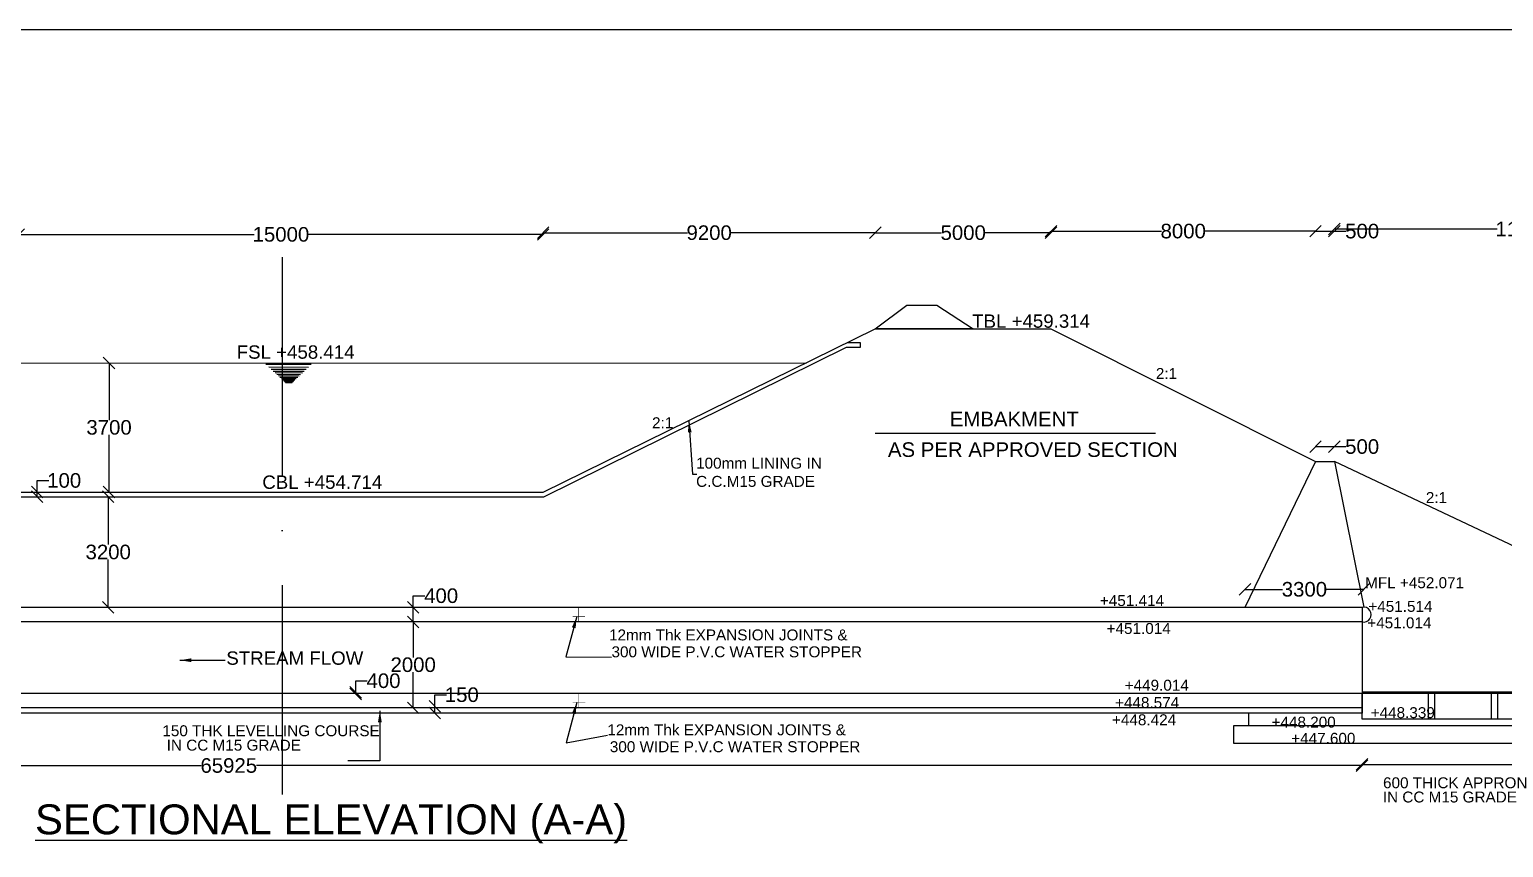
# Model space of a CAD drawing. Header units: millimetres. Extents: x 5124 to 6568637, y 2311 to 91879094.
# Drawn here: x 3861113 to 3873240, y 45948121 to 45954857 of the extents above; entities that cross this region are included whole.
import ezdxf

# ---------------------------------------------------------------- set-up
doc = ezdxf.new("R2010")
doc.units = ezdxf.units.MM
doc.header["$MEASUREMENT"] = 0
doc.linetypes.add('ACAD_ISO10W100', pattern=[18, 12, -3, 0, -3])
for name, color, linetype in [('DIMENSION', 7, 'Continuous'), ('DRAWING', 7, 'Continuous'), ('TEXT', 7, 'Continuous')]:
    doc.layers.add(name, color=color, linetype=linetype)
doc.styles.get("Standard").update_dxf_attribs({"font": 'arial.ttf', "height": 120})
doc.dimstyles.get("Standard").update_dxf_attribs({"dimtxt": 200, "dimasz": 110, "dimexe": 0.18, "dimexo": 0.0625, "dimgap": 0.09, "dimtad": 0, "dimtih": 1, "dimtoh": 1, "dimdec": 0, "dimzin": 0, "dimdsep": 46, "dimtxsty": 'Standard', "dimblk": 'OBLIQUE', "dimcen": 0.09, "dimse1": 1, "dimse2": 1, "dimadec": 0, "dimazin": 0, "dimtfac": 1, "dimtdec": 0, "dimtofl": 0, "dimtmove": 0, "dimatfit": 3, "dimfxl": 1, "dimtolj": 1, "dimtzin": 0, "dimarcsym": 0})

# ---------------------------------------------------------------- blocks, each defined once
blk = doc.blocks.new('_Oblique')
at = {"color": 0, "linetype": 'ByBlock', "lineweight": -2}
blk.add_line((-0.5, -0.5), (0.5, 0.5), dxfattribs=at)
blk = doc.blocks.new('*D139')
at = {"layer": 'Defpoints', "color": 0, "linetype": 'Continuous', "transparency": 16777216}
for p in [(3865339, 45953169), (3861025, 45951048), (3865339, 45951048)]:
    blk.add_point(p, dxfattribs=at)
at = {"layer": 'DIMENSION', "color": 0, "linetype": 'Continuous', "lineweight": -2, "transparency": 16777216}
for p, q in [((3861025, 45953169), (3862962, 45953169)), ((3865339, 45953169), (3863402, 45953169))]:
    blk.add_line(p, q, dxfattribs=at)
at = {"layer": 'DIMENSION', "color": 0, "linetype": 'Continuous', "lineweight": -2, "transparency": 16777216, "xscale": 95, "yscale": 95, "zscale": 95, "rotation": 180}
blk.add_blockref('_Oblique', (3861025, 45953169), dxfattribs=at)
at = {"layer": 'DIMENSION', "color": 0, "linetype": 'Continuous', "lineweight": -2, "transparency": 16777216, "xscale": 95, "yscale": 95, "zscale": 95}
blk.add_blockref('_Oblique', (3865339, 45953169), dxfattribs=at)
at = {"layer": 'DIMENSION', "color": 0, "linetype": 'Continuous', "transparency": 16777216, "insert": (3863182, 45953169), "char_height": 120, "attachment_point": 5}
blk.add_mtext('\\A1;15000', dxfattribs=at)
blk = doc.blocks.new('*D140')
at = {"layer": 'Defpoints', "color": 0, "linetype": 'Continuous', "transparency": 16777216}
for p in [(3868072, 45953183), (3868072, 45952391), (3865339, 45951048)]:
    blk.add_point(p, dxfattribs=at)
at = {"layer": 'DIMENSION', "color": 0, "linetype": 'Continuous', "lineweight": -2, "transparency": 16777216}
for p, q in [((3865339, 45953183), (3866526, 45953183)), ((3868072, 45953183), (3866884, 45953183))]:
    blk.add_line(p, q, dxfattribs=at)
at = {"layer": 'DIMENSION', "color": 0, "linetype": 'Continuous', "lineweight": -2, "transparency": 16777216, "xscale": 95, "yscale": 95, "zscale": 95, "rotation": 180}
blk.add_blockref('_Oblique', (3865339, 45953183), dxfattribs=at)
at = {"layer": 'DIMENSION', "color": 0, "linetype": 'Continuous', "lineweight": -2, "transparency": 16777216, "xscale": 95, "yscale": 95, "zscale": 95}
blk.add_blockref('_Oblique', (3868072, 45953183), dxfattribs=at)
at = {"layer": 'DIMENSION', "color": 0, "linetype": 'Continuous', "transparency": 16777216, "insert": (3866705, 45953183), "char_height": 120, "attachment_point": 5}
blk.add_mtext('\\A1;9200', dxfattribs=at)
blk = doc.blocks.new('*D141')
at = {"layer": 'Defpoints', "color": 0, "linetype": 'Continuous', "transparency": 16777216}
for p in [(3869517, 45953183), (3868072, 45952391), (3869517, 45952391)]:
    blk.add_point(p, dxfattribs=at)
at = {"layer": 'DIMENSION', "color": 0, "linetype": 'Continuous', "lineweight": -2, "transparency": 16777216}
for p, q in [((3868072, 45953183), (3868615, 45953183)), ((3869517, 45953183), (3868974, 45953183))]:
    blk.add_line(p, q, dxfattribs=at)
at = {"layer": 'DIMENSION', "color": 0, "linetype": 'Continuous', "lineweight": -2, "transparency": 16777216, "xscale": 95, "yscale": 95, "zscale": 95, "rotation": 180}
blk.add_blockref('_Oblique', (3868072, 45953183), dxfattribs=at)
at = {"layer": 'DIMENSION', "color": 0, "linetype": 'Continuous', "lineweight": -2, "transparency": 16777216, "xscale": 95, "yscale": 95, "zscale": 95}
blk.add_blockref('_Oblique', (3869517, 45953183), dxfattribs=at)
at = {"layer": 'DIMENSION', "color": 0, "linetype": 'Continuous', "transparency": 16777216, "insert": (3868795, 45953183), "char_height": 120, "attachment_point": 5}
blk.add_mtext('\\A1;5000', dxfattribs=at)
blk = doc.blocks.new('*D142')
at = {"layer": 'Defpoints', "color": 0, "linetype": 'Continuous', "transparency": 16777216}
for p in [(3871693, 45953196), (3869517, 45952391), (3871693, 45951301)]:
    blk.add_point(p, dxfattribs=at)
at = {"layer": 'DIMENSION', "color": 0, "linetype": 'Continuous', "lineweight": -2, "transparency": 16777216}
for p, q in [((3869517, 45953196), (3870426, 45953196)), ((3871693, 45953196), (3870784, 45953196))]:
    blk.add_line(p, q, dxfattribs=at)
at = {"layer": 'DIMENSION', "color": 0, "linetype": 'Continuous', "lineweight": -2, "transparency": 16777216, "xscale": 95, "yscale": 95, "zscale": 95, "rotation": 180}
blk.add_blockref('_Oblique', (3869517, 45953196), dxfattribs=at)
at = {"layer": 'DIMENSION', "color": 0, "linetype": 'Continuous', "lineweight": -2, "transparency": 16777216, "xscale": 95, "yscale": 95, "zscale": 95}
blk.add_blockref('_Oblique', (3871693, 45953196), dxfattribs=at)
at = {"layer": 'DIMENSION', "color": 0, "linetype": 'Continuous', "transparency": 16777216, "insert": (3870605, 45953196), "char_height": 120, "attachment_point": 5}
blk.add_mtext('\\A1;8000', dxfattribs=at)
blk = doc.blocks.new('*D143')
at = {"layer": 'Defpoints', "color": 0, "linetype": 'Continuous', "transparency": 16777216}
for p in [(3871849, 45951422), (3871693, 45951301), (3871849, 45951301)]:
    blk.add_point(p, dxfattribs=at)
at = {"layer": 'DIMENSION', "color": 0, "linetype": 'Continuous', "lineweight": -2, "transparency": 16777216}
for p, q in [((3871693, 45951422), (3871849, 45951422)), ((3871849, 45951422), (3871944, 45951422))]:
    blk.add_line(p, q, dxfattribs=at)
at = {"layer": 'DIMENSION', "color": 0, "linetype": 'Continuous', "lineweight": -2, "transparency": 16777216, "xscale": 95, "yscale": 95, "zscale": 95, "rotation": 180}
blk.add_blockref('_Oblique', (3871693, 45951422), dxfattribs=at)
at = {"layer": 'DIMENSION', "color": 0, "linetype": 'Continuous', "lineweight": -2, "transparency": 16777216, "xscale": 95, "yscale": 95, "zscale": 95}
blk.add_blockref('_Oblique', (3871849, 45951422), dxfattribs=at)
at = {"layer": 'DIMENSION', "color": 0, "linetype": 'Continuous', "transparency": 16777216, "insert": (3872077, 45951422), "char_height": 120, "attachment_point": 5}
blk.add_mtext('\\A1;500', dxfattribs=at)
blk = doc.blocks.new('*D144')
at = {"layer": 'Defpoints', "color": 0, "linetype": 'Continuous', "transparency": 16777216}
for p in [(3871849, 45953196), (3871693, 45953074), (3871849, 45953074)]:
    blk.add_point(p, dxfattribs=at)
at = {"layer": 'DIMENSION', "color": 0, "linetype": 'Continuous', "lineweight": -2, "transparency": 16777216}
for p, q in [((3871693, 45953196), (3871849, 45953196)), ((3871849, 45953196), (3871944, 45953196))]:
    blk.add_line(p, q, dxfattribs=at)
at = {"layer": 'DIMENSION', "color": 0, "linetype": 'Continuous', "lineweight": -2, "transparency": 16777216, "xscale": 95, "yscale": 95, "zscale": 95, "rotation": 180}
blk.add_blockref('_Oblique', (3871693, 45953196), dxfattribs=at)
at = {"layer": 'DIMENSION', "color": 0, "linetype": 'Continuous', "lineweight": -2, "transparency": 16777216, "xscale": 95, "yscale": 95, "zscale": 95}
blk.add_blockref('_Oblique', (3871849, 45953196), dxfattribs=at)
at = {"layer": 'DIMENSION', "color": 0, "linetype": 'Continuous', "transparency": 16777216, "insert": (3872077, 45953196), "char_height": 120, "attachment_point": 5}
blk.add_mtext('\\A1;500', dxfattribs=at)
blk = doc.blocks.new('*D145')
at = {"layer": 'Defpoints', "color": 0, "linetype": 'Continuous', "transparency": 16777216}
for p in [(3874964, 45953214), (3871849, 45953196), (3874964, 45953196)]:
    blk.add_point(p, dxfattribs=at)
at = {"layer": 'DIMENSION', "color": 0, "linetype": 'Continuous', "lineweight": -2, "transparency": 16777216}
for p, q in [((3871849, 45953214), (3873187, 45953214)), ((3874964, 45953214), (3873627, 45953214))]:
    blk.add_line(p, q, dxfattribs=at)
at = {"layer": 'DIMENSION', "color": 0, "linetype": 'Continuous', "lineweight": -2, "transparency": 16777216, "xscale": 95, "yscale": 95, "zscale": 95, "rotation": 180}
blk.add_blockref('_Oblique', (3871849, 45953214), dxfattribs=at)
at = {"layer": 'DIMENSION', "color": 0, "linetype": 'Continuous', "lineweight": -2, "transparency": 16777216, "xscale": 95, "yscale": 95, "zscale": 95}
blk.add_blockref('_Oblique', (3874964, 45953214), dxfattribs=at)
at = {"layer": 'DIMENSION', "color": 0, "linetype": 'Continuous', "transparency": 16777216, "insert": (3873407, 45953214), "char_height": 120, "attachment_point": 5}
blk.add_mtext('\\A1;11000', dxfattribs=at)
blk = doc.blocks.new('*D160')
at = {"layer": 'Defpoints', "color": 0, "linetype": 'Continuous', "transparency": 16777216}
for p in [(3861177, 45951048), (3861483, 45951048), (3861483, 45951010)]:
    blk.add_point(p, dxfattribs=at)
at = {"layer": 'DIMENSION', "color": 0, "linetype": 'Continuous', "lineweight": -2, "transparency": 16777216}
for p, q in [((3861177, 45951048), (3861177, 45951143)), ((3861177, 45951143), (3861272, 45951143)), ((3861177, 45951010), (3861177, 45951048))]:
    blk.add_line(p, q, dxfattribs=at)
at = {"layer": 'DIMENSION', "color": 0, "linetype": 'Continuous', "lineweight": -2, "transparency": 16777216, "xscale": 95, "yscale": 95, "zscale": 95}
for p, rotation in [((3861177, 45951048), 90), ((3861177, 45951010), 270)]:
    blk.add_blockref('_Oblique', p, dxfattribs=dict(at, rotation=rotation))
at = {"layer": 'DIMENSION', "color": 0, "linetype": 'Continuous', "transparency": 16777216, "insert": (3861399, 45951143), "char_height": 120, "attachment_point": 5}
blk.add_mtext('\\A1;100', dxfattribs=at)
blk = doc.blocks.new('*D161')
at = {"layer": 'Defpoints', "color": 0, "linetype": 'Continuous', "transparency": 16777216}
for p in [(3861768, 45952111), (3861768, 45952111), (3861741, 45951048)]:
    blk.add_point(p, dxfattribs=at)
at = {"layer": 'DIMENSION', "color": 0, "linetype": 'Continuous', "lineweight": -2, "transparency": 16777216}
for p, q in [((3861768, 45952111), (3861768, 45951641)), ((3861768, 45951048), (3861768, 45951518))]:
    blk.add_line(p, q, dxfattribs=at)
at = {"layer": 'DIMENSION', "color": 0, "linetype": 'Continuous', "lineweight": -2, "transparency": 16777216, "xscale": 95, "yscale": 95, "zscale": 95}
for p, rotation in [((3861768, 45952111), 90), ((3861768, 45951048), 270)]:
    blk.add_blockref('_Oblique', p, dxfattribs=dict(at, rotation=rotation))
at = {"layer": 'DIMENSION', "color": 0, "linetype": 'Continuous', "transparency": 16777216, "insert": (3861768, 45951580), "char_height": 120, "attachment_point": 5}
blk.add_mtext('\\A1;3700', dxfattribs=at)
blk = doc.blocks.new('*D162')
at = {"layer": 'Defpoints', "color": 0, "linetype": 'Continuous', "transparency": 16777216}
for p in [(3861736, 45951010), (3861736, 45950099), (3861761, 45950099)]:
    blk.add_point(p, dxfattribs=at)
at = {"layer": 'DIMENSION', "color": 0, "linetype": 'Continuous', "lineweight": -2, "transparency": 16777216}
for p, q in [((3861761, 45951010), (3861761, 45950616)), ((3861761, 45950099), (3861761, 45950493))]:
    blk.add_line(p, q, dxfattribs=at)
at = {"layer": 'DIMENSION', "color": 0, "linetype": 'Continuous', "lineweight": -2, "transparency": 16777216, "xscale": 95, "yscale": 95, "zscale": 95}
for p, rotation in [((3861761, 45951010), 90), ((3861761, 45950099), 270)]:
    blk.add_blockref('_Oblique', p, dxfattribs=dict(at, rotation=rotation))
at = {"layer": 'DIMENSION', "color": 0, "linetype": 'Continuous', "transparency": 16777216, "insert": (3861761, 45950554), "char_height": 120, "attachment_point": 5}
blk.add_mtext('\\A1;3200', dxfattribs=at)
blk = doc.blocks.new('*D163')
at = {"layer": 'Defpoints', "color": 0, "linetype": 'Continuous', "transparency": 16777216}
for p in [(3853431, 45949162), (3872076, 45949179), (3872076, 45948796)]:
    blk.add_point(p, dxfattribs=at)
at = {"layer": 'DIMENSION', "color": 0, "linetype": 'Continuous', "lineweight": -2, "transparency": 16777216}
for p, q in [((3853431, 45948796), (3862527, 45948796)), ((3872076, 45948796), (3862980, 45948796))]:
    blk.add_line(p, q, dxfattribs=at)
at = {"layer": 'DIMENSION', "color": 0, "linetype": 'Continuous', "lineweight": -2, "transparency": 16777216, "xscale": 95, "yscale": 95, "zscale": 95, "rotation": 180}
blk.add_blockref('_Oblique', (3853431, 45948796), dxfattribs=at)
at = {"layer": 'DIMENSION', "color": 0, "linetype": 'Continuous', "lineweight": -2, "transparency": 16777216, "xscale": 95, "yscale": 95, "zscale": 95}
blk.add_blockref('_Oblique', (3872076, 45948796), dxfattribs=at)
at = {"layer": 'DIMENSION', "color": 0, "linetype": 'Continuous', "transparency": 16777216, "insert": (3862753, 45948796), "char_height": 120, "attachment_point": 5}
blk.add_mtext('\\A1;65925', dxfattribs=at)
blk = doc.blocks.new('*D164')
at = {"layer": 'Defpoints', "color": 0, "linetype": 'Continuous', "transparency": 16777216}
for p in [(3875180, 45948979), (3872076, 45948796), (3875180, 45948806)]:
    blk.add_point(p, dxfattribs=at)
at = {"layer": 'DIMENSION', "color": 0, "linetype": 'Continuous', "lineweight": -2, "transparency": 16777216}
for p, q in [((3872076, 45948806), (3873408, 45948806)), ((3875180, 45948806), (3873848, 45948806))]:
    blk.add_line(p, q, dxfattribs=at)
at = {"layer": 'DIMENSION', "color": 0, "linetype": 'Continuous', "lineweight": -2, "transparency": 16777216, "xscale": 95, "yscale": 95, "zscale": 95, "rotation": 180}
blk.add_blockref('_Oblique', (3872076, 45948806), dxfattribs=at)
at = {"layer": 'DIMENSION', "color": 0, "linetype": 'Continuous', "lineweight": -2, "transparency": 16777216, "xscale": 95, "yscale": 95, "zscale": 95}
blk.add_blockref('_Oblique', (3875180, 45948806), dxfattribs=at)
at = {"layer": 'DIMENSION', "color": 0, "linetype": 'Continuous', "transparency": 16777216, "insert": (3873628, 45948806), "char_height": 120, "attachment_point": 5}
blk.add_mtext('\\A1;10700', dxfattribs=at)
blk = doc.blocks.new('*D168')
at = {"layer": 'Defpoints', "color": 0, "linetype": 'Continuous', "transparency": 16777216}
for p in [(3864270, 45950099), (3864270, 45950099), (3864270, 45949979)]:
    blk.add_point(p, dxfattribs=at)
at = {"layer": 'DIMENSION', "color": 0, "linetype": 'Continuous', "lineweight": -2, "transparency": 16777216}
for p, q in [((3864270, 45950099), (3864270, 45950194)), ((3864270, 45950194), (3864365, 45950194)), ((3864270, 45949979), (3864270, 45950099))]:
    blk.add_line(p, q, dxfattribs=at)
at = {"layer": 'DIMENSION', "color": 0, "linetype": 'Continuous', "lineweight": -2, "transparency": 16777216, "xscale": 95, "yscale": 95, "zscale": 95}
for p, rotation in [((3864270, 45950099), 90), ((3864270, 45949979), 270)]:
    blk.add_blockref('_Oblique', p, dxfattribs=dict(at, rotation=rotation))
at = {"layer": 'DIMENSION', "color": 0, "linetype": 'Continuous', "transparency": 16777216, "insert": (3864500, 45950194), "char_height": 120, "attachment_point": 5}
blk.add_mtext('\\A1;400', dxfattribs=at)
blk = doc.blocks.new('*D169')
at = {"layer": 'Defpoints', "color": 0, "linetype": 'Continuous', "transparency": 16777216}
for p in [(3864270, 45949979), (3864270, 45949272), (3864270, 45949272)]:
    blk.add_point(p, dxfattribs=at)
at = {"layer": 'DIMENSION', "color": 0, "linetype": 'Continuous', "lineweight": -2, "transparency": 16777216}
for p, q in [((3864270, 45949979), (3864270, 45949687)), ((3864270, 45949272), (3864270, 45949564))]:
    blk.add_line(p, q, dxfattribs=at)
at = {"layer": 'DIMENSION', "color": 0, "linetype": 'Continuous', "lineweight": -2, "transparency": 16777216, "xscale": 95, "yscale": 95, "zscale": 95}
for p, rotation in [((3864270, 45949979), 90), ((3864270, 45949272), 270)]:
    blk.add_blockref('_Oblique', p, dxfattribs=dict(at, rotation=rotation))
at = {"layer": 'DIMENSION', "color": 0, "linetype": 'Continuous', "transparency": 16777216, "insert": (3864270, 45949626), "char_height": 120, "attachment_point": 5}
blk.add_mtext('\\A1;2000', dxfattribs=at)
blk = doc.blocks.new('*D170')
at = {"layer": 'Defpoints', "color": 0, "linetype": 'Continuous', "transparency": 16777216}
for p in [(3863797, 45949399), (3864051, 45949399), (3864051, 45949385)]:
    blk.add_point(p, dxfattribs=at)
at = {"layer": 'DIMENSION', "color": 0, "linetype": 'Continuous', "lineweight": -2, "transparency": 16777216}
for p, q in [((3863797, 45949399), (3863797, 45949494)), ((3863797, 45949494), (3863892, 45949494)), ((3863797, 45949385), (3863797, 45949399))]:
    blk.add_line(p, q, dxfattribs=at)
at = {"layer": 'DIMENSION', "color": 0, "linetype": 'Continuous', "lineweight": -2, "transparency": 16777216, "xscale": 95, "yscale": 95, "zscale": 95}
for p, rotation in [((3863797, 45949399), 90), ((3863797, 45949385), 270)]:
    blk.add_blockref('_Oblique', p, dxfattribs=dict(at, rotation=rotation))
at = {"layer": 'DIMENSION', "color": 0, "linetype": 'Continuous', "transparency": 16777216, "insert": (3864026, 45949494), "char_height": 120, "attachment_point": 5}
blk.add_mtext('\\A1;400', dxfattribs=at)
blk = doc.blocks.new('*D171')
at = {"layer": 'Defpoints', "color": 0, "linetype": 'Continuous', "transparency": 16777216}
for p in [(3864287, 45949284), (3864287, 45949229), (3864448, 45949284)]:
    blk.add_point(p, dxfattribs=at)
at = {"layer": 'DIMENSION', "color": 0, "linetype": 'Continuous', "lineweight": -2, "transparency": 16777216}
for p, q in [((3864448, 45949284), (3864448, 45949379)), ((3864448, 45949379), (3864543, 45949379)), ((3864448, 45949229), (3864448, 45949284))]:
    blk.add_line(p, q, dxfattribs=at)
at = {"layer": 'DIMENSION', "color": 0, "linetype": 'Continuous', "lineweight": -2, "transparency": 16777216, "xscale": 95, "yscale": 95, "zscale": 95}
for p, rotation in [((3864448, 45949284), 90), ((3864448, 45949229), 270)]:
    blk.add_blockref('_Oblique', p, dxfattribs=dict(at, rotation=rotation))
at = {"layer": 'DIMENSION', "color": 0, "linetype": 'Continuous', "transparency": 16777216, "insert": (3864670, 45949379), "char_height": 120, "attachment_point": 5}
blk.add_mtext('\\A1;150', dxfattribs=at)
blk = doc.blocks.new('*D172')
at = {"layer": 'Defpoints', "color": 0, "linetype": 'Continuous', "transparency": 16777216}
for p in [(3872091, 45950247), (3871113, 45950099), (3872091, 45950100)]:
    blk.add_point(p, dxfattribs=at)
at = {"layer": 'DIMENSION', "color": 0, "linetype": 'Continuous', "lineweight": -2, "transparency": 16777216}
for p, q in [((3871113, 45950247), (3871423, 45950247)), ((3872091, 45950247), (3871781, 45950247))]:
    blk.add_line(p, q, dxfattribs=at)
at = {"layer": 'DIMENSION', "color": 0, "linetype": 'Continuous', "lineweight": -2, "transparency": 16777216, "xscale": 95, "yscale": 95, "zscale": 95, "rotation": 180}
blk.add_blockref('_Oblique', (3871113, 45950247), dxfattribs=at)
at = {"layer": 'DIMENSION', "color": 0, "linetype": 'Continuous', "lineweight": -2, "transparency": 16777216, "xscale": 95, "yscale": 95, "zscale": 95}
blk.add_blockref('_Oblique', (3872091, 45950247), dxfattribs=at)
at = {"layer": 'DIMENSION', "color": 0, "linetype": 'Continuous', "transparency": 16777216, "insert": (3871602, 45950247), "char_height": 120, "attachment_point": 5}
blk.add_mtext('\\A1;3300', dxfattribs=at)

msp = doc.modelspace()

# ---------------------------------------------------------------- linework, layer by layer
at = {"layer": 'DIMENSION', "linetype": 'Continuous'}
for points in [[(3863058.2, 45952100.8), (3863431.7, 45952100.4)], [(3863083.2, 45952077.9), (3863407.5, 45952077.5)], [(3863103, 45952059.6), (3863388.3, 45952059.3)], [(3863119.2, 45952044.7), (3863372.6, 45952044.4)], [(3863134, 45952031.1), (3863358.2, 45952030.8)], [(3863148.8, 45952017.4), (3863343.8, 45952017.2)], [(3863160.8, 45952006.4), (3863332.2, 45952006.2)], [(3863173.2, 45951994.9), (3863320.2, 45951994.8)], [(3863187, 45951982.2), (3863306.8, 45951982.1)], [(3863198.1, 45951972), (3863296.1, 45951971.9)], [(3863206.1, 45951964.7), (3863288.4, 45951964.6)], [(3863212.4, 45951958.9), (3863282.2, 45951958.8)], [(3863217.2, 45951954.5), (3863277.6, 45951954.4)], [(3863220.9, 45951951.1), (3863274, 45951951)]]:
    msp.add_lwpolyline(points, dxfattribs=at)
at = {"layer": 'DIMENSION', "linetype": 'Continuous', "const_width": 5}
for points in [[(3865632.3, 45950098.6), (3865632.3, 45949979.3)], [(3865632.3, 45950022.1), (3865582.2, 45950022.1)], [(3865632.3, 45950022.1), (3865684.8, 45950022.1)], [(3865632.9, 45949391.8), (3865632.9, 45949272.5)], [(3865632.9, 45949315.3), (3865582.8, 45949315.3)], [(3865632.9, 45949315.3), (3865685.4, 45949315.3)]]:
    msp.add_lwpolyline(points, dxfattribs=at)
at = {"layer": 'DRAWING', "linetype": 'Continuous'}
for points in [[(3845063.1, 45954856.8), (3883354.8, 45954856.8), (3883354.8, 45928035), (3845063.1, 45928035)], [(3868875.7, 45952391), (3868071.8, 45952391), (3868331.5, 45952585.6), (3868577.4, 45952585.6)], [(3871021.2, 45949127.3), (3875276.4, 45949127.3), (3875276.4, 45948978.7), (3871021.2, 45948978.7)]]:
    msp.add_lwpolyline(points, close=True, dxfattribs=at)
at = {"layer": 'DRAWING', "linetype": 'ACAD_ISO10W100', "ltscale": 150}
msp.add_lwpolyline([(3863191.7, 45952981.4), (3863191.7, 45948557.9)], dxfattribs=at)
at = {"layer": 'DRAWING', "linetype": 'Continuous'}
for points in [[(3853806.9, 45951215.2), (3856081.3, 45952391), (3858338.2, 45952391), (3861025.2, 45951047.9), (3865338.6, 45951047.9), (3868071.8, 45952391), (3869517.2, 45952391), (3871693.4, 45951301), (3871849.4, 45951301), (3872090.8, 45950100.4)], [(3858663.3, 45952228.5), (3858569.4, 45952228.5), (3858569.4, 45952181.5), (3858652.3, 45952181.5), (3861020.1, 45951009.9), (3865344.2, 45951009.9), (3867833.8, 45952242.2), (3867929.7, 45952242.2), (3867949.9, 45952242.2), (3867949.9, 45952276.5), (3867840.2, 45952277.2)], [(3858899.1, 45952110.6), (3867506.3, 45952113.1)], [(3868071.1, 45951532.3), (3870376.1, 45951532.3)], [(3871693.4, 45951301), (3871112.6, 45950098.6)], [(3875163.2, 45949779.7), (3875163.2, 45950573.1), (3873387.5, 45950573.1), (3871849.4, 45951301)], [(3872076.2, 45950098.6), (3853430.6, 45950098.6)], [(3872076.2, 45950098.6), (3872076.2, 45949228.6)], [(3872076.2, 45949979.3), (3853430.6, 45949979.3)], [(3872076.2, 45949402.1), (3874556.4, 45949402.1), (3874795.1, 45949765.3)], [(3875115.9, 45949178.8), (3872076.2, 45949178.8), (3872076.2, 45949391.5), (3875276.4, 45949391.5), (3875276.4, 45949178.8)], [(3872620.8, 45949391.5), (3872620.8, 45949178.8)], [(3872672.4, 45949391.5), (3872672.4, 45949178.8)], [(3873138.3, 45949391.5), (3873138.3, 45949178.8)], [(3873189.9, 45949391.5), (3873189.9, 45949178.8)], [(3872076.2, 45949272.2), (3853430.6, 45949272.2)], [(3872076.2, 45949228.6), (3853430.6, 45949228.6)], [(3871142.2, 45949228.6), (3871142.2, 45949127.3)]]:
    msp.add_lwpolyline(points, dxfattribs=at)
at = {"layer": 'DRAWING', "linetype": 'Continuous', "const_width": 10}
msp.add_lwpolyline([(3872076.2, 45949391.5), (3853430.6, 45949391.5)], dxfattribs=at)
at = {"layer": 'DRAWING', "linetype": 'Continuous'}
msp.add_arc((3872090.8, 45950039), 61.5, 256.17364, 103.82636, dxfattribs=at)

# ---------------------------------------------------------------- texts
at = {"layer": 'DIMENSION', "linetype": 'Continuous', "char_height": 90, "width": 746.073, "attachment_point": 1}
for insert in [(3870379.8, 45952069.1), (3866235.2, 45951663.6), (3872600.9, 45951047.8)]:
    msp.add_mtext('2:1', dxfattribs=dict(at, insert=insert))
at = {"layer": 'TEXT'}
for s, height, p in [('TBL +459.314', 110, (3868868.5, 45952400.8)), ('FSL +458.414', 110, (3862818.1, 45952145.9)), ('EMBAKMENT', 120, (3868684.6, 45951589.5)), ('AS PER APPROVED SECTION', 120, (3868175.6, 45951337.5)), ('CBL +454.714', 110, (3863028.7, 45951074.5)), (' MFL +452.071', 90, (3872066.4, 45950256.6)), (' +451.414', 90, (3869884.3, 45950109.9)), (' +451.514', 90, (3872092.9, 45950061.9)), (' +451.014', 90, (3869939.6, 45949880)), (' +451.014', 90, (3872084.2, 45949926.4)), ('12mm Thk EXPANSION JOINTS &', 90, (3865881.3, 45949826.8)), ('STREAM FLOW', 110, (3862732.7, 45949626)), ('300 WIDE P.V.C WATER STOPPER', 90, (3865901.5, 45949687.7)), (' +449.014', 90, (3870088.3, 45949412.7)), (' +448.574', 90, (3870009, 45949269.9)), (' +448.424', 90, (3869984, 45949128.4)), (' +448.339', 90, (3872112.2, 45949186.9)), ('150 THK LEVELLING COURSE', 90, (3862206.5, 45949037.9)), ('12mm Thk EXPANSION JOINTS &', 90, (3865867.5, 45949045.5)), (' +448.200', 90, (3871296.6, 45949108.9)), ('IN CC M15 GRADE', 90, (3862242.3, 45948919.2)), ('300 WIDE P.V.C WATER STOPPER', 90, (3865887.8, 45948906.4)), (' +447.600', 90, (3871458.7, 45948975.5)), ('600 THICK APPRON ', 90, (3872248.9, 45948609.5)), ('%%USECTIONAL ELEVATION (A-A)', 246.09, (3861159.2, 45948230.2)), ('IN CC M15 GRADE', 90, (3872246.8, 45948492.2))]:
    msp.add_text(s, height=height, dxfattribs=at).set_placement(p)
at = {"layer": 'TEXT', "insert": (3866597.5, 45951330.9), "char_height": 90, "width": 1263.883, "attachment_point": 1}
msp.add_mtext('100mm LINING IN C.C.M15 GRADE', dxfattribs=at)

# ---------------------------------------------------------------- dimensions: what is measured, and where the dimension line sits
at = {"layer": 'DIMENSION', "linetype": 'Continuous'}
for base, p1, p2, text, picture, middle in [((3865338.6, 45953168.9), (3861025.2, 45951047.9), (3865338.6, 45951047.9), '15000', '*D139', (3863181.9, 45953168.9)), ((3868071.8, 45953183.3), (3865338.6, 45951047.9), (3868071.8, 45952391), '9200', '*D140', (3866705.2, 45953183.3)), ((3869517.2, 45953183.4), (3868071.8, 45952391), (3869517.2, 45952391), '5000', '*D141', (3868794.5, 45953183.4)), ((3871693.4, 45953195.8), (3869517.2, 45952391), (3871693.4, 45951301), '8000', '*D142', (3870605.3, 45953195.8)), ((3871849.4, 45953195.8), (3871693.4, 45953074.4), (3871849.4, 45953074.4), '500', '*D144', (3872076.8, 45953195.8)), ((3874964, 45953214.4), (3871849.4, 45953195.8), (3874964, 45953195.8), '11000', '*D145', (3873406.7, 45953214.4)), ((3871849.4, 45951422.4), (3871693.4, 45951301), (3871849.4, 45951301), '500', '*D143', (3872076.8, 45951422.4)), ((3872090.7, 45950247.4), (3871112.6, 45950098.6), (3872090.7, 45950100.4), '3300', '*D172', (3871601.7, 45950247.4)), ((3872076.2, 45948796.1), (3853430.6, 45949162), (3872076.2, 45949178.8), '65925', '*D163', (3862753.4, 45948796.1)), ((3875180.3, 45948805.8), (3872076.2, 45948796.1), (3875180.3, 45948978.7), '10700', '*D164', (3873628.2, 45948805.8))]:
    dim = msp.add_linear_dim(base=base, p1=p1, p2=p2, text=text, dimstyle='Standard', override={"dimasz": 95, "dimarcsym": 1}, dxfattribs=at)
    dim.commit()
    dim.dimension.update_dxf_attribs({"geometry": picture, "text_midpoint": middle})
for base, p1, p2, text, picture, middle in [((3861767.7, 45952111.4), (3861741.3, 45951047.9), (3861767.7, 45952111.4), '3700', '*D161', (3861767.7, 45951579.7)), ((3861177.3, 45951047.9), (3861483.2, 45951009.9), (3861483.2, 45951047.9), '100', '*D160', (3861399.1, 45951142.9)), ((3861760.7, 45950098.6), (3861735.9, 45951009.9), (3861735.9, 45950098.6), '3200', '*D162', (3861760.7, 45950554.3)), ((3864269.7, 45950098.6), (3864269.7, 45949979.3), (3864269.7, 45950098.6), '400', '*D168', (3864499.5, 45950193.6)), ((3864269.7, 45949272.2), (3864269.7, 45949979.3), (3864269.7, 45949272.2), '2000', '*D169', (3864269.7, 45949625.8)), ((3863796.6, 45949398.5), (3864050.6, 45949385), (3864050.6, 45949398.5), '400', '*D170', (3864026.4, 45949493.5)), ((3864448.2, 45949284), (3864287.2, 45949228.6), (3864287.2, 45949284), '150', '*D171', (3864670, 45949379))]:
    dim = msp.add_linear_dim(base=base, p1=p1, p2=p2, angle=90, text=text, dimstyle='Standard', override={"dimasz": 95, "dimarcsym": 1}, dxfattribs=at)
    dim.commit()
    dim.dimension.update_dxf_attribs({"geometry": picture, "text_midpoint": middle})

# ---------------------------------------------------------------- leaders
msp.add_leader([(3863995.8, 45949247.4), (3863995.8, 45948834.9), (3863731.8, 45948834.9)], dimstyle='Standard', override={"dimasz": 95, "dimgap": 0.09, "dimtad": 0, "dimarcsym": 1}, dxfattribs=at)
at = {"layer": 'DRAWING', "linetype": 'Continuous'}
for points in [[(3866538.5, 45951634.3), (3866568.7, 45951195.7), (3866603.2, 45951195.7)], [(3865615.6, 45950022.4), (3865527.1, 45949690.9), (3865901.5, 45949687.7)], [(3862350.8, 45949663.5), (3862724.5, 45949663.5)], [(3865616.1, 45949315.6), (3865527.6, 45948984.1), (3865867.5, 45949045.5)]]:
    msp.add_leader(points, dimstyle='Standard', override={"dimasz": 95, "dimgap": 0.09, "dimtad": 0, "dimarcsym": 1}, dxfattribs=at)

doc.saveas('drawing.dxf')
